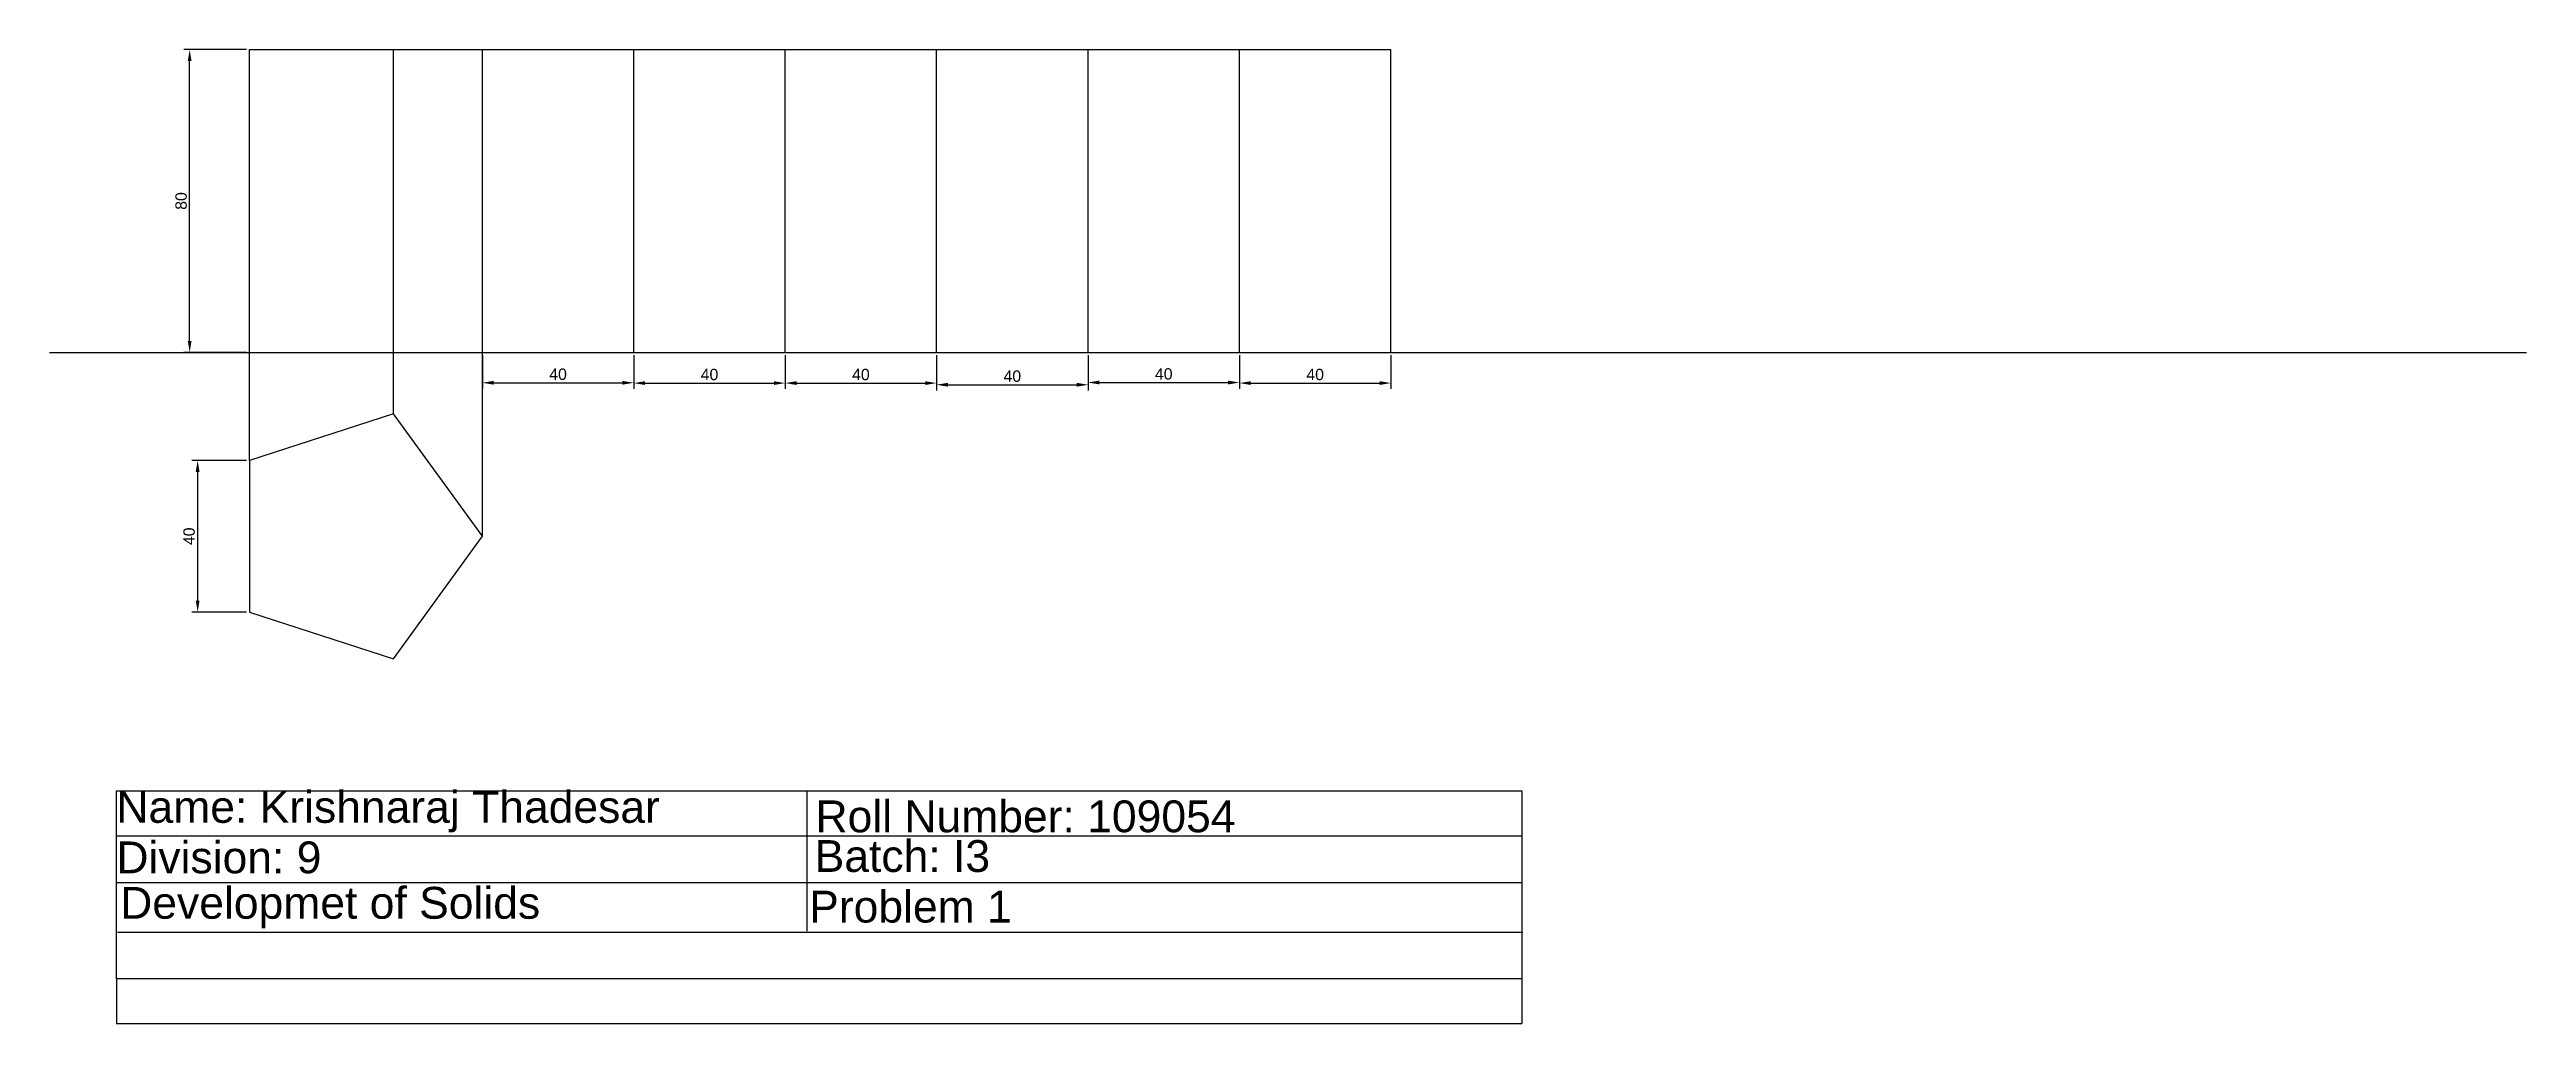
# Model space of a CAD drawing. Header units: millimetres. Extents: x 147 to 801, y 51 to 309.
import ezdxf

# ---------------------------------------------------------------- set-up
doc = ezdxf.new("R2010")
doc.units = ezdxf.units.MM
doc.styles.add('Arial_3', font='arial.ttf', dxfattribs={"height": 3})
doc.styles.get("Standard").update_dxf_attribs({"font": 'arial.ttf'})
doc.dimstyles.new('Decimal-3', dxfattribs={"dimscale": 1.2, "dimtxt": 2.5, "dimasz": 2.5, "dimexe": 1.25, "dimexo": 0.625, "dimtad": 1, "dimtxsty": 'Standard', "dimcen": 2.5, "dimadec": 0, "dimazin": 0, "dimtfac": 1, "dimtmove": 0, "dimatfit": 3, "dimfxl": 1, "dimarcsym": 0})

# ---------------------------------------------------------------- blocks, each defined once
blk = doc.blocks.new('*D3')
at = {"color": 0, "lineweight": -2, "transparency": 16777216}
for p, q in [((199.06, 199.99), (184.66, 199.99)), ((186.16, 196.99), (186.16, 162.99)), ((199.06, 159.99), (184.66, 159.99))]:
    blk.add_line(p, q, dxfattribs=at)
at = {"color": 0, "transparency": 16777216}
for points in [[(185.66, 196.99), (186.66, 196.99), (186.16, 199.99)], [(185.66, 162.99), (186.66, 162.99), (186.16, 159.99)]]:
    blk.add_solid(points, dxfattribs=at)
at = {"layer": 'Defpoints', "color": 0, "transparency": 16777216}
for p in [(199.81, 199.99), (186.16, 159.99), (199.81, 159.99)]:
    blk.add_point(p, dxfattribs=at)
at = {"color": 0, "transparency": 16777216, "insert": (183.91, 179.99), "char_height": 3, "attachment_point": 5, "rotation": 90}
blk.add_mtext('40', dxfattribs=at)
blk = doc.blocks.new('*D4')
at = {"color": 0, "lineweight": -2, "transparency": 16777216}
for p, q in [((199.06, 308.56), (182.55, 308.56)), ((184.05, 231.56), (184.05, 305.56)), ((199.06, 228.56), (182.55, 228.56))]:
    blk.add_line(p, q, dxfattribs=at)
at = {"color": 0, "transparency": 16777216}
for points in [[(183.55, 305.56), (184.55, 305.56), (184.05, 308.56)], [(183.55, 231.56), (184.55, 231.56), (184.05, 228.56)]]:
    blk.add_solid(points, dxfattribs=at)
at = {"layer": 'Defpoints', "color": 0, "transparency": 16777216}
for p in [(184.05, 308.56), (199.81, 308.56), (199.81, 228.56)]:
    blk.add_point(p, dxfattribs=at)
at = {"color": 0, "transparency": 16777216, "insert": (181.8, 268.56), "char_height": 3, "attachment_point": 5, "rotation": 90}
blk.add_mtext('80', dxfattribs=at)
blk = doc.blocks.new('*D5')
at = {"color": 0, "lineweight": -2, "transparency": 16777216}
for p, q in [((261.37, 227.81), (261.37, 219.04)), ((301.37, 227.81), (301.37, 219.04)), ((264.37, 220.54), (298.37, 220.54))]:
    blk.add_line(p, q, dxfattribs=at)
at = {"color": 0, "transparency": 16777216}
for points in [[(264.37, 221.04), (264.37, 220.04), (261.37, 220.54)], [(298.37, 221.04), (298.37, 220.04), (301.37, 220.54)]]:
    blk.add_solid(points, dxfattribs=at)
at = {"layer": 'Defpoints', "color": 0, "transparency": 16777216}
for p in [(261.37, 228.56), (301.37, 228.56), (301.37, 220.54)]:
    blk.add_point(p, dxfattribs=at)
at = {"color": 0, "transparency": 16777216, "insert": (281.37, 222.79), "char_height": 3, "attachment_point": 5}
blk.add_mtext('40', dxfattribs=at)
blk = doc.blocks.new('*D6')
at = {"color": 0, "lineweight": -2, "transparency": 16777216}
for p, q in [((301.37, 227.81), (301.37, 218.96)), ((341.37, 227.81), (341.37, 218.96)), ((304.37, 220.46), (338.37, 220.46))]:
    blk.add_line(p, q, dxfattribs=at)
at = {"color": 0, "transparency": 16777216}
for points in [[(304.37, 220.96), (304.37, 219.96), (301.37, 220.46)], [(338.37, 220.96), (338.37, 219.96), (341.37, 220.46)]]:
    blk.add_solid(points, dxfattribs=at)
at = {"layer": 'Defpoints', "color": 0, "transparency": 16777216}
for p in [(301.37, 228.56), (341.37, 228.56), (341.37, 220.46)]:
    blk.add_point(p, dxfattribs=at)
at = {"color": 0, "transparency": 16777216, "insert": (321.37, 222.71), "char_height": 3, "attachment_point": 5}
blk.add_mtext('40', dxfattribs=at)
blk = doc.blocks.new('*D7')
at = {"color": 0, "lineweight": -2, "transparency": 16777216}
for p, q in [((341.37, 227.81), (341.37, 218.96)), ((381.37, 227.81), (381.37, 218.96)), ((344.37, 220.46), (378.37, 220.46))]:
    blk.add_line(p, q, dxfattribs=at)
at = {"color": 0, "transparency": 16777216}
for points in [[(344.37, 220.96), (344.37, 219.96), (341.37, 220.46)], [(378.37, 220.96), (378.37, 219.96), (381.37, 220.46)]]:
    blk.add_solid(points, dxfattribs=at)
at = {"layer": 'Defpoints', "color": 0, "transparency": 16777216}
for p in [(341.37, 228.56), (381.37, 228.56), (381.37, 220.46)]:
    blk.add_point(p, dxfattribs=at)
at = {"color": 0, "transparency": 16777216, "insert": (361.37, 222.71), "char_height": 3, "attachment_point": 5}
blk.add_mtext('40', dxfattribs=at)
blk = doc.blocks.new('*D8')
at = {"color": 0, "lineweight": -2, "transparency": 16777216}
for p, q in [((381.37, 227.81), (381.37, 218.52)), ((421.37, 227.81), (421.37, 218.52)), ((384.37, 220.02), (418.37, 220.02))]:
    blk.add_line(p, q, dxfattribs=at)
at = {"color": 0, "transparency": 16777216}
for points in [[(384.37, 220.52), (384.37, 219.52), (381.37, 220.02)], [(418.37, 220.52), (418.37, 219.52), (421.37, 220.02)]]:
    blk.add_solid(points, dxfattribs=at)
at = {"layer": 'Defpoints', "color": 0, "transparency": 16777216}
for p in [(381.37, 228.56), (421.37, 228.56), (421.37, 220.02)]:
    blk.add_point(p, dxfattribs=at)
at = {"color": 0, "transparency": 16777216, "insert": (401.37, 222.27), "char_height": 3, "attachment_point": 5}
blk.add_mtext('40', dxfattribs=at)
blk = doc.blocks.new('*D9')
at = {"color": 0, "lineweight": -2, "transparency": 16777216}
for p, q in [((421.37, 227.81), (421.37, 219.11)), ((461.37, 227.81), (461.37, 219.11)), ((424.37, 220.61), (458.37, 220.61))]:
    blk.add_line(p, q, dxfattribs=at)
at = {"color": 0, "transparency": 16777216}
for points in [[(424.37, 221.11), (424.37, 220.11), (421.37, 220.61)], [(458.37, 221.11), (458.37, 220.11), (461.37, 220.61)]]:
    blk.add_solid(points, dxfattribs=at)
at = {"layer": 'Defpoints', "color": 0, "transparency": 16777216}
for p in [(421.37, 228.56), (461.37, 228.56), (461.37, 220.61)]:
    blk.add_point(p, dxfattribs=at)
at = {"color": 0, "transparency": 16777216, "insert": (441.37, 222.86), "char_height": 3, "attachment_point": 5}
blk.add_mtext('40', dxfattribs=at)
blk = doc.blocks.new('*D10')
at = {"color": 0, "lineweight": -2, "transparency": 16777216}
for p, q in [((461.37, 227.81), (461.37, 218.96)), ((501.37, 227.81), (501.37, 218.96)), ((464.37, 220.46), (498.37, 220.46))]:
    blk.add_line(p, q, dxfattribs=at)
at = {"color": 0, "transparency": 16777216}
for points in [[(464.37, 220.96), (464.37, 219.96), (461.37, 220.46)], [(498.37, 220.96), (498.37, 219.96), (501.37, 220.46)]]:
    blk.add_solid(points, dxfattribs=at)
at = {"layer": 'Defpoints', "color": 0, "transparency": 16777216}
for p in [(461.37, 228.56), (501.37, 228.56), (501.37, 220.46)]:
    blk.add_point(p, dxfattribs=at)
at = {"color": 0, "transparency": 16777216, "insert": (481.37, 222.71), "char_height": 3, "attachment_point": 5}
blk.add_mtext('40', dxfattribs=at)

msp = doc.modelspace()

# ---------------------------------------------------------------- linework, layer by layer
for p, q in [((199.814, 228.56), (199.814, 308.56)), ((199.814, 308.56), (261.368, 308.56)), ((237.856, 228.56), (237.856, 308.56)), ((261.368, 228.56), (261.368, 308.56)), ((261.368, 308.56), (461.368, 308.56)), ((301.368, 228.56), (301.368, 308.56)), ((341.368, 228.56), (341.368, 308.56)), ((381.368, 228.56), (381.368, 308.56)), ((421.368, 228.56), (421.368, 308.56)), ((461.368, 308.56), (501.368, 308.56)), ((461.368, 228.56), (461.368, 308.56)), ((501.368, 228.56), (501.368, 308.56)), ((147.034, 228.56), (801.355, 228.56)), ((199.814, 199.988), (199.814, 228.56)), ((237.856, 212.349), (237.856, 228.56)), ((261.368, 179.988), (261.368, 228.56)), ((261.368, 228.56), (301.368, 228.56)), ((301.368, 228.56), (341.368, 228.56)), ((341.368, 228.56), (381.368, 228.56)), ((381.368, 228.56), (421.368, 228.56)), ((421.368, 228.56), (461.368, 228.56)), ((461.368, 228.56), (501.368, 228.56)), ((347.073, 112.716), (347.073, 75.675)), ((535.946, 100.76), (164.7, 100.76)), ((164.7, 88.539), (535.946, 88.539)), ((164.967, 75.463), (536.213, 75.463)), ((164.7, 63.128), (164.7, 51.311)), ((535.946, 63.128), (535.946, 51.311)), ((164.7, 51.311), (535.946, 51.311))]:
    msp.add_line(p, q)
for points in [[(199.814, 199.988), (199.814, 159.988), (237.856, 147.628), (261.368, 179.988), (237.856, 212.349)], [(164.7, 112.716), (535.946, 112.716), (535.946, 63.128), (164.7, 63.128)]]:
    msp.add_lwpolyline(points, close=True)

# ---------------------------------------------------------------- texts
at = {"char_height": 8.40555, "attachment_point": 1, "style": 'Arial_3'}
for s, insert in [('{\\fArial Unicode MS|b0|i0|c0|p2;Name: Krishnaraj Thadesar}', (164.7, 112.716)), ('{\\fArial Unicode MS|b0|i0|c0|p2;Roll Number: 109054}', (349.38, 110.221)), ('{\\fArial Unicode MS|b0|i0|c0|p2;Division: 9}', (164.7, 99.381)), ('{\\fArial Unicode MS|b0|i0|c0|p2;Batch: I3}', (349.155, 99.74)), ('{\\fArial Unicode MS|b0|i0|c0|p34;Developmet of Solids}', (165.701, 87.379)), ('{\\fArial Unicode MS|b0|i0|c0|p34;Problem 1}', (347.711, 86.371))]:
    msp.add_mtext_dynamic_manual_height_columns(s, width=432.54399, gutter_width=42.028, heights=[0], dxfattribs=dict(at, insert=insert))

# ---------------------------------------------------------------- dimensions: what is measured, and where the dimension line sits
for base, p1, p2, picture, middle in [((184.049, 308.56), (199.814, 228.56), (199.814, 308.56), '*D4', (181.799, 268.56)), ((186.156, 159.988), (199.814, 199.988), (199.814, 159.988), '*D3', (183.906, 179.988))]:
    dim = msp.add_linear_dim(base=base, p1=p1, p2=p2, angle=90, dimstyle='Decimal-3')
    dim.commit()
    dim.dimension.update_dxf_attribs({"geometry": picture, "text_midpoint": middle})
for base, p1, p2, picture, middle in [((301.368, 220.543), (261.368, 228.56), (301.368, 228.56), '*D5', (281.368, 222.793)), ((341.368, 220.462), (301.368, 228.56), (341.368, 228.56), '*D6', (321.368, 222.712)), ((381.368, 220.462), (341.368, 228.56), (381.368, 228.56), '*D7', (361.368, 222.712)), ((421.368, 220.017), (381.368, 228.56), (421.368, 228.56), '*D8', (401.368, 222.267)), ((461.368, 220.612), (421.368, 228.56), (461.368, 228.56), '*D9', (441.368, 222.862)), ((501.368, 220.464), (461.368, 228.56), (501.368, 228.56), '*D10', (481.368, 222.714))]:
    dim = msp.add_linear_dim(base=base, p1=p1, p2=p2, dimstyle='Decimal-3')
    dim.commit()
    dim.dimension.update_dxf_attribs({"geometry": picture, "text_midpoint": middle})

doc.saveas('drawing.dxf')
